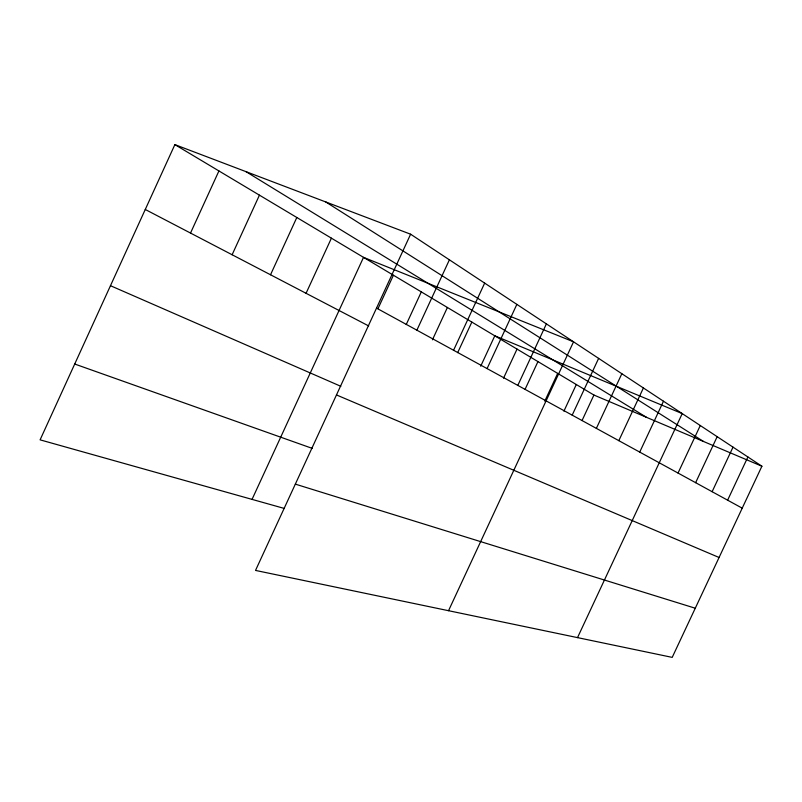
<?xml version="1.0" encoding="UTF-8"?>
<svg xmlns="http://www.w3.org/2000/svg" width="802" height="802" viewBox="0 0 802 802"><rect width="100%" height="100%" fill="white"/><g stroke="black" fill="none" stroke-linecap="round" stroke-linejoin="round"><path stroke-width="1.2" d="M410.614 234.204L255.527 570.423L672.206 657.379L761.9 466.223L410.614 234.204L174.876 144.621L40.1 439.847L284.459 508.488M190.515 233.061L218.926 170.946M232.119 254.755L259.437 195.157M270.525 274.765L296.82 217.492M306.063 293.291L331.416 238.174M252.049 499.375L363.527 257.362L573.54 341.812L448.529 610.703M377.993 308.67L393.421 275.226M406.223 324.549L421.311 291.888M416.88 330.183L449.391 259.818M432.438 339.807L447.396 307.477M453.571 350.253L484.659 283.106M457.681 352.649L471.837 322.083M480.719 366.183L494.794 335.807L682.231 413.601L577.52 637.62M487.085 368.589L516.859 304.379M503.536 378.173L517.029 349.101M517.811 385.401L546.383 323.878M525.019 389.441L537.952 361.602M544.769 401.16L557.681 373.391M563.916 411.155L576.307 384.519M572.197 415.145L598.623 358.384M582.031 420.589L593.921 395.045L174.876 144.621M596.367 428.378L621.841 373.722M618.823 440.659L643.404 387.957M639.725 452.097L663.485 401.221M678.041 473.05L700.276 425.521M695.635 482.674L717.168 436.679M712.126 491.696L733.008 447.145M727.625 500.177L747.885 456.97M295.337 484.127L695.274 608.227M74.716 364.028L312.199 448.368M593.921 395.045L761.9 466.223M336.469 394.935L719.073 557.49M110.465 285.702L340.82 386.303M145.262 209.472L368.669 325.933M376.519 308.108L742.221 508.167M245.933 171.618L646.522 417.341M325.772 201.964L703.554 441.501"/></g></svg>
